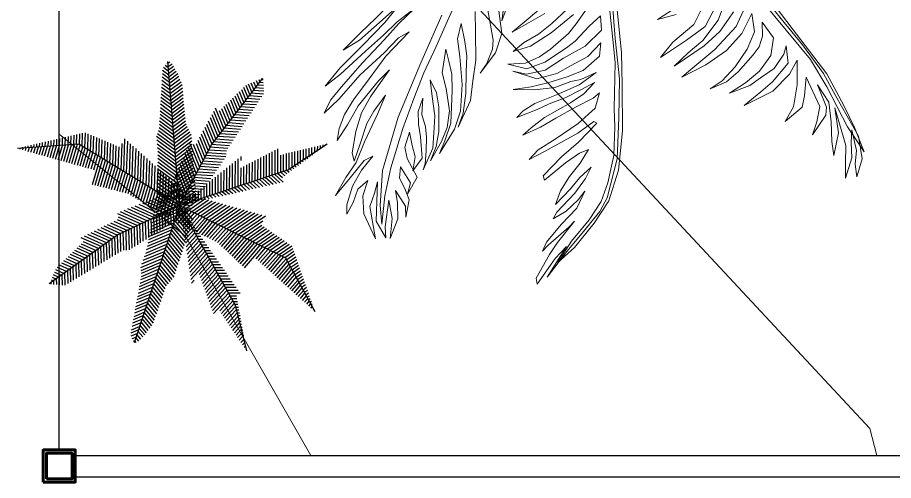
# Model space of a CAD drawing. Header units: millimetres. Extents: x 72 to 2826, y -203 to 794.
# Drawn here: x 1774.58 to 1782.79, y 392.95 to 397.28 of the extents above; entities that cross this region are included whole.
import ezdxf

# ---------------------------------------------------------------- set-up
doc = ezdxf.new("R2010")
doc.units = ezdxf.units.MM
for name, color, linetype, lineweight in [('01_Fina', 250, 'Continuous', 15), ('2D VEGETACION', 74, 'Continuous', 5), ('Barandal', 138, 'Continuous', 30), ('Estructura', 1, 'Continuous', 60)]:
    doc.layers.add(name, color=color, linetype=linetype, lineweight=lineweight)
doc.layers.add('BOSQUENUEVO', color=64, linetype='Continuous')

# ---------------------------------------------------------------- blocks, each defined once
blk = doc.blocks.new('A-19')
at = {"layer": '2D VEGETACION'}
for points in [[(0.0257, 0.022), (0.0889, 0.0841), (0.1807, 0.1586), (0.2771, 0.2277), (0.4069, 0.3105), (0.5049, 0.3513), (0.6099, 0.3954), (0.6794, 0.4121), (0.7275, 0.4219), (0.7794, 0.4281), (0.7229, 0.4089), (0.6345, 0.3888), (0.5741, 0.371), (0.4729, 0.3233), (0.4026, 0.2923), (0.3058, 0.2284), (0.2364, 0.1795), (0.1359, 0.1031), (0.0776, 0.0465), (0.0202, -0.0096), (0.0257, 0.022), (0.0257, 0.022)], [(0.4076, 0.1312), (0.4194, 0.0948), (0.4194, 0.1335)], [(0.4163, 0.1902), (0.4475, 0.1629), (0.4707, 0.1136), (0.4943, 0.0818), (0.474, 0.141), (0.4571, 0.1836), (0.423, 0.2148)], [(0.408, 0.2421), (0.4512, 0.212), (0.4829, 0.1721), (0.4991, 0.1378), (0.5183, 0.1039), (0.4938, 0.1719), (0.4738, 0.2097), (0.4543, 0.2328), (0.4429, 0.2457)], [(0.4399, 0.2701), (0.4728, 0.2437), (0.5064, 0.1907), (0.533, 0.1344), (0.5429, 0.1133), (0.5311, 0.1658), (0.5143, 0.2127), (0.4887, 0.2512), (0.4554, 0.2806), (0.4918, 0.2763), (0.5218, 0.2539), (0.5498, 0.2219), (0.5704, 0.1897), (0.5802, 0.162), (0.5744, 0.197), (0.5612, 0.2251), (0.5359, 0.2627), (0.5232, 0.2782), (0.5048, 0.2899), (0.4771, 0.2962), (0.5135, 0.3102), (0.5458, 0.2964), (0.5708, 0.2662), (0.5862, 0.2337), (0.5979, 0.1973), (0.5937, 0.2405), (0.5843, 0.2651), (0.5728, 0.2962), (0.5499, 0.322), (0.5349, 0.331), (0.5696, 0.3259), (0.5978, 0.2865), (0.6111, 0.2584), (0.6293, 0.2196), (0.616, 0.2822), (0.5913, 0.3232), (0.5682, 0.3446), (0.6158, 0.3326), (0.6567, 0.3143), (0.6806, 0.2911), (0.6619, 0.3307), (0.6408, 0.3412), (0.6059, 0.3538), (0.6692, 0.3654), (0.6972, 0.3517), (0.7203, 0.3368), (0.6894, 0.3727), (0.6739, 0.3783), (0.6263, 0.372), (0.6653, 0.385), (0.7044, 0.3798), (0.7429, 0.3711), (0.7711, 0.3682), (0.7294, 0.3883), (0.6795, 0.3938), (0.7578, 0.3964), (0.7915, 0.3865), (0.8209, 0.3788), (0.7845, 0.4014), (0.7546, 0.4078), (0.7304, 0.4157), (0.773, 0.4143), (0.7989, 0.405), (0.8241, 0.4018), (0.7915, 0.4209), (0.7463, 0.4254), (0.6574, 0.4017), (0.6076, 0.389), (0.5413, 0.3631), (0.4806, 0.3344), (0.419, 0.3076)], [(0.3811, 0.022), (0.4649, 0.0086), (0.5278, -0.0063), (0.6172, -0.0289), (0.6912, -0.0563), (0.7454, -0.0904), (0.7812, -0.1299), (0.8181, -0.1804), (0.8391, -0.22), (0.8047, -0.1829), (0.7723, -0.1377), (0.7432, -0.1054), (0.7103, -0.0835), (0.6604, -0.0582), (0.6056, -0.0417), (0.5695, -0.0332), (0.4813, -0.0087), (0.4357, -0.0015), (0.3728, 0.0078)], [(0.3299, -0.1079), (0.3533, -0.1551), (0.3706, -0.1924), (0.3511, -0.12)], [(0.3535, -0.0739), (0.3743, -0.1113), (0.388, -0.1428), (0.3971, -0.1761), (0.4084, -0.2), (0.407, -0.1643), (0.3919, -0.1176), (0.3676, -0.0652)], [(0.3569, -0.0295), (0.3867, -0.0648), (0.402, -0.084), (0.4229, -0.1271), (0.4325, -0.152), (0.4374, -0.1821), (0.4305, -0.2172), (0.4493, -0.1828), (0.4449, -0.1443), (0.4283, -0.0951), (0.4196, -0.0754), (0.3981, -0.0406), (0.3834, -0.0131), (0.4118, -0.0184), (0.4342, -0.0584), (0.4468, -0.1066), (0.461, -0.1481), (0.4591, -0.1858), (0.4461, -0.211), (0.4733, -0.168), (0.4731, -0.1269), (0.465, -0.0953), (0.4561, -0.0586), (0.4361, -0.0263), (0.4614, -0.0358), (0.4806, -0.0743), (0.4845, -0.1085), (0.4869, -0.1493), (0.486, -0.183), (0.4822, -0.2196), (0.4934, -0.1784), (0.4994, -0.1381), (0.4955, -0.104), (0.4967, -0.0838), (0.4911, -0.0506), (0.506, -0.0895), (0.5143, -0.1381), (0.5202, -0.1847), (0.5282, -0.2107), (0.5379, -0.2264), (0.5327, -0.1828), (0.5282, -0.157), (0.5242, -0.1228), (0.5168, -0.0885), (0.5098, -0.0586), (0.5261, -0.0851), (0.5367, -0.1151), (0.5519, -0.1732), (0.5651, -0.2039), (0.5752, -0.2239), (0.5687, -0.1856), (0.5591, -0.1516), (0.5472, -0.1063), (0.5391, -0.0691), (0.5321, -0.054), (0.5593, -0.0703), (0.5808, -0.1108), (0.5995, -0.1632), (0.6116, -0.2015), (0.6254, -0.2238), (0.6175, -0.1887), (0.6068, -0.1473), (0.5992, -0.1165), (0.5846, -0.0798), (0.5894, -0.0746), (0.6169, -0.1193), (0.6363, -0.1599), (0.6639, -0.2046), (0.6731, -0.2047), (0.6503, -0.1548), (0.6387, -0.123), (0.6361, -0.1041), (0.6582, -0.127), (0.6786, -0.1544), (0.7018, -0.179), (0.7255, -0.1952), (0.703, -0.1588), (0.686, -0.135), (0.6714, -0.1075), (0.6907, -0.1241), (0.7138, -0.1521), (0.7414, -0.1968), (0.7523, -0.2072), (0.7436, -0.1783), (0.7279, -0.1491), (0.715, -0.1319), (0.7433, -0.1556), (0.7674, -0.1945), (0.7938, -0.2319), (0.8093, -0.244), (0.8007, -0.23), (0.7762, -0.1811), (0.7675, -0.167), (0.8003, -0.2108), (0.8192, -0.2322), (0.8584, -0.2698), (0.8707, -0.2713), (0.8298, -0.2234), (0.8124, -0.1953), (0.8621, -0.248), (0.8226, -0.197), (0.7976, -0.1621), (0.7618, -0.1133), (0.7386, -0.0923), (0.6687, -0.0531), (0.5901, -0.0296), (0.5153, -0.0083), (0.4348, 0.0037), (0.35, 0.0188)], [(0.3021, -0.3203), (0.3839, -0.3847), (0.4779, -0.4558), (0.5726, -0.5131), (0.6394, -0.5354), (0.6761, -0.5412), (0.6229, -0.521), (0.5719, -0.4956), (0.502, -0.4526), (0.4492, -0.4165), (0.4049, -0.3838), (0.3599, -0.3468), (0.311, -0.3078), (0.2671, -0.2724)], [(0.2478, -0.4044), (0.2749, -0.4497), (0.2961, -0.4872), (0.3203, -0.5286), (0.3093, -0.492), (0.2854, -0.4444), (0.2555, -0.3868)], [(0.2579, -0.3935), (0.2877, -0.4343), (0.3204, -0.4875), (0.3457, -0.5305), (0.3528, -0.5434), (0.3808, -0.5819), (0.3656, -0.5461), (0.3339, -0.4861), (0.3121, -0.443), (0.2929, -0.4101), (0.2755, -0.3698), (0.2968, -0.4072), (0.3205, -0.443), (0.3544, -0.4977), (0.3912, -0.5515), (0.4107, -0.5782), (0.4328, -0.597), (0.4132, -0.5619), (0.3764, -0.5081), (0.3464, -0.4505), (0.3247, -0.4158), (0.3181, -0.3918), (0.3537, -0.4489), (0.3892, -0.4927), (0.4218, -0.534), (0.4457, -0.5587), (0.4702, -0.5757), (0.4923, -0.5861), (0.4668, -0.5578), (0.4353, -0.5278), (0.3974, -0.4759), (0.3815, -0.449), (0.4232, -0.4981), (0.4511, -0.5247), (0.4841, -0.5452), (0.5237, -0.5632), (0.5404, -0.5631), (0.5082, -0.542), (0.4741, -0.5199), (0.4535, -0.5), (0.429, -0.4697), (0.4614, -0.4943), (0.5081, -0.5336), (0.5444, -0.5602), (0.5679, -0.5876), (0.5975, -0.6166), (0.5705, -0.5796), (0.5442, -0.5435), (0.5402, -0.5247), (0.5614, -0.5538), (0.5881, -0.5789), (0.6211, -0.5994), (0.6391, -0.6043), (0.6197, -0.5859), (0.5964, -0.5704), (0.5848, -0.5463), (0.612, -0.5638), (0.6471, -0.5707), (0.7015, -0.5612), (0.6362, -0.5558), (0.6129, -0.5403), (0.5924, -0.5287), (0.6676, -0.551), (0.7047, -0.5408), (0.6832, -0.536), (0.6335, -0.5157), (0.6706, -0.5187), (0.7081, -0.5323), (0.6744, -0.5075), (0.6428, -0.5004), (0.6181, -0.498), (0.6533, -0.4868), (0.6748, -0.4915), (0.6432, -0.4761), (0.619, -0.4793), (0.596, -0.4841), (0.5749, -0.4766), (0.6108, -0.4648), (0.6313, -0.4764), (0.6034, -0.4497), (0.5623, -0.4593), (0.5387, -0.4584), (0.5121, -0.4417), (0.5397, -0.4432), (0.5627, -0.4433), (0.5888, -0.4544), (0.5689, -0.4304), (0.527, -0.4224), (0.5015, -0.4205), (0.4767, -0.4145), (0.4534, -0.399), (0.4845, -0.4088), (0.5104, -0.408), (0.5308, -0.4112), (0.5568, -0.4187), (0.5812, -0.4274), (0.592, -0.434), (0.5548, -0.4045), (0.5165, -0.3915), (0.4932, -0.3844), (0.455, -0.3798), (0.4216, -0.3753), (0.4497, -0.3692), (0.4784, -0.3723), (0.5259, -0.3847), (0.5532, -0.3973), (0.5782, -0.4151), (0.5462, -0.3844), (0.5225, -0.3667), (0.4911, -0.3535), (0.4466, -0.3486), (0.414, -0.3483), (0.3703, -0.3296), (0.3946, -0.33), (0.4216, -0.3307), (0.4532, -0.3378), (0.4844, -0.3475), (0.5156, -0.3573), (0.5472, -0.3776), (0.569, -0.3942), (0.5295, -0.3532), (0.4973, -0.3321), (0.4469, -0.3159), (0.3914, -0.3058), (0.3558, -0.3016), (0.3282, -0.2869), (0.3648, -0.2891), (0.3935, -0.2922), (0.4247, -0.302), (0.4654, -0.3132), (0.5028, -0.3281), (0.5272, -0.3452), (0.4816, -0.3074), (0.4449, -0.2933), (0.4064, -0.2768), (0.3521, -0.2634), (0.3125, -0.2538)], [(0.3117, -0.2279), (0.377, -0.2332), (0.3935, -0.2393), (0.4197, -0.2587), (0.4338, -0.2749), (0.4025, -0.2351), (0.3683, -0.2131), (0.313, -0.2065)], [(0.3259, -0.1995), (0.3435, -0.2071), (0.3021, -0.1783)]]:
    blk.add_lwpolyline(points, dxfattribs=at)
blk = doc.blocks.new('*X73')
at = {"color": 0}
for p, q in [((6.839, 6.806), (7.285, 6.992)), ((6.851, 6.865), (7.185, 7.004)), ((6.863, 6.924), (7.084, 7.017)), ((6.875, 6.983), (6.984, 7.029)), ((6.804, 6.629), (7.242, 6.812)), ((6.816, 6.688), (7.263, 6.874)), ((6.827, 6.747), (7.284, 6.937)), ((6.78, 6.511), (7.2, 6.686)), ((6.792, 6.57), (7.221, 6.749)), ((6.743, 6.333), (7.137, 6.497)), ((6.756, 6.392), (7.158, 6.56)), ((6.768, 6.451), (7.179, 6.623)), ((6.718, 6.214), (7.095, 6.371)), ((6.731, 6.273), (7.116, 6.434)), ((6.657, 6.026), (7.032, 6.182)), ((6.68, 6.09), (7.053, 6.245)), ((6.702, 6.153), (7.074, 6.308)), ((6.614, 5.9), (6.991, 6.057)), ((6.635, 5.963), (7.012, 6.12)), ((6.619, 5.848), (6.97, 5.994)), ((6.625, 5.796), (6.949, 5.931)), ((6.605, 5.625), (6.886, 5.742)), ((6.616, 5.684), (6.907, 5.805)), ((6.627, 5.742), (6.928, 5.868)), ((6.584, 5.508), (6.844, 5.616)), ((6.594, 5.566), (6.865, 5.679)), ((6.551, 5.332), (6.781, 5.428)), ((6.562, 5.39), (6.802, 5.49)), ((6.573, 5.449), (6.823, 5.553)), ((6.529, 5.214), (6.739, 5.302)), ((6.54, 5.273), (6.76, 5.365)), ((6.497, 5.038), (6.676, 5.113)), ((6.508, 5.097), (6.697, 5.176)), ((6.519, 5.156), (6.718, 5.239)), ((6.475, 4.921), (6.634, 4.987)), ((6.486, 4.98), (6.655, 5.05)), ((6.443, 4.745), (6.571, 4.798)), ((6.454, 4.803), (6.592, 4.861)), ((6.464, 4.862), (6.613, 4.924)), ((6.446, 4.692), (6.551, 4.736)), ((6.466, 4.646), (6.53, 4.673)), ((6.485, 4.6), (6.509, 4.61))]:
    blk.add_line(p, q, dxfattribs=at)
blk = doc.blocks.new('*X74')
at = {"color": 0}
for p, q in [((7.518, 6.678), (7.289, 6.952)), ((7.48, 6.566), (7.252, 6.841)), ((7.499, 6.622), (7.27, 6.896)), ((7.536, 6.733), (7.376, 6.926)), ((7.425, 6.399), (7.196, 6.673)), ((7.443, 6.454), (7.215, 6.729)), ((7.462, 6.51), (7.233, 6.785)), ((7.369, 6.231), (7.14, 6.506)), ((7.388, 6.287), (7.159, 6.562)), ((7.406, 6.343), (7.177, 6.617)), ((7.313, 6.064), (7.084, 6.338)), ((7.332, 6.119), (7.103, 6.394)), ((7.35, 6.175), (7.122, 6.45)), ((7.276, 5.952), (7.047, 6.227)), ((7.295, 6.008), (7.066, 6.283)), ((7.22, 5.785), (6.991, 6.059)), ((7.239, 5.84), (7.01, 6.115)), ((7.257, 5.896), (7.029, 6.171)), ((7.137, 5.65), (6.936, 5.892)), ((7.17, 5.689), (6.954, 5.948)), ((7.202, 5.729), (6.973, 6.003)), ((7.048, 5.522), (6.88, 5.724)), ((7.071, 5.573), (6.899, 5.78)), ((7.104, 5.612), (6.917, 5.836)), ((7.01, 5.412), (6.843, 5.613)), ((7.029, 5.467), (6.861, 5.669)), ((6.953, 5.246), (6.787, 5.445)), ((6.972, 5.301), (6.806, 5.501)), ((6.991, 5.357), (6.824, 5.557)), ((6.896, 5.08), (6.731, 5.278)), ((6.915, 5.136), (6.75, 5.334)), ((6.934, 5.191), (6.768, 5.39)), ((6.838, 4.915), (6.675, 5.111)), ((6.857, 4.97), (6.694, 5.166)), ((6.877, 5.025), (6.713, 5.222)), ((6.748, 4.788), (6.62, 4.943)), ((6.779, 4.83), (6.638, 4.999)), ((6.81, 4.871), (6.657, 5.055)), ((6.684, 4.71), (6.582, 4.831)), ((6.718, 4.747), (6.601, 4.887)), ((6.58, 4.601), (6.527, 4.664)), ((6.614, 4.637), (6.545, 4.72)), ((6.649, 4.674), (6.564, 4.776)), ((6.535, 4.576), (6.508, 4.608))]:
    blk.add_line(p, q, dxfattribs=at)
blk = doc.blocks.new('*X77')
at = {"color": 0}
for p, q in [((6.84, 7.112), (7.208, 6.945)), ((6.906, 7.137), (7.267, 6.974)), ((6.972, 7.162), (7.271, 7.027)), ((7.037, 7.187), (7.198, 7.115)), ((7.103, 7.212), (7.124, 7.203)), ((6.447, 6.961), (6.852, 6.777)), ((6.512, 6.986), (6.912, 6.805)), ((6.578, 7.011), (6.971, 6.833)), ((6.644, 7.036), (7.03, 6.861)), ((6.709, 7.061), (7.089, 6.889)), ((6.775, 7.087), (7.149, 6.917)), ((6.204, 6.851), (6.616, 6.665)), ((6.25, 6.885), (6.675, 6.693)), ((6.316, 6.91), (6.734, 6.721)), ((6.381, 6.936), (6.793, 6.749)), ((6.023, 6.658), (6.319, 6.524)), ((6.081, 6.687), (6.379, 6.552)), ((6.139, 6.716), (6.438, 6.581)), ((6.197, 6.744), (6.497, 6.609)), ((6.215, 6.791), (6.556, 6.637)), ((5.734, 6.515), (6.062, 6.367)), ((5.792, 6.544), (6.109, 6.4)), ((5.85, 6.572), (6.156, 6.434)), ((5.908, 6.601), (6.203, 6.467)), ((5.966, 6.63), (6.26, 6.496)), ((5.56, 6.429), (5.921, 6.266)), ((5.601, 6.356), (5.874, 6.232)), ((5.618, 6.458), (5.968, 6.299)), ((5.676, 6.486), (6.015, 6.333)), ((5.447, 6.206), (5.686, 6.098)), ((5.486, 6.243), (5.733, 6.131)), ((5.524, 6.281), (5.78, 6.165)), ((5.563, 6.318), (5.827, 6.199)), ((5.293, 6.056), (5.497, 5.963)), ((5.332, 6.093), (5.544, 5.997)), ((5.37, 6.131), (5.591, 6.031)), ((5.409, 6.168), (5.638, 6.064)), ((5.139, 5.906), (5.309, 5.829)), ((5.178, 5.944), (5.356, 5.863)), ((5.216, 5.981), (5.403, 5.896)), ((5.255, 6.019), (5.45, 5.93)), ((5.052, 5.726), (5.121, 5.695)), ((5.072, 5.772), (5.168, 5.728)), ((5.092, 5.818), (5.215, 5.762)), ((5.112, 5.864), (5.262, 5.795)), ((5.013, 5.634), (5.027, 5.627)), ((5.032, 5.68), (5.074, 5.661))]:
    blk.add_line(p, q, dxfattribs=at)
blk = doc.blocks.new('*X78')
at = {"color": 0}
for p, q in [((7.249, 6.738), (7.243, 6.962)), ((7.298, 6.769), (7.292, 6.985)), ((6.906, 6.519), (6.897, 6.798)), ((6.955, 6.55), (6.947, 6.822)), ((7.004, 6.582), (6.996, 6.845)), ((7.053, 6.613), (7.045, 6.868)), ((7.102, 6.644), (7.095, 6.892)), ((7.151, 6.675), (7.144, 6.915)), ((7.2, 6.707), (7.193, 6.939)), ((7.348, 6.8), (7.343, 6.941)), ((7.397, 6.832), (7.395, 6.88)), ((6.611, 6.332), (6.601, 6.658)), ((6.66, 6.363), (6.651, 6.681)), ((6.71, 6.394), (6.7, 6.705)), ((6.759, 6.425), (6.749, 6.728)), ((6.808, 6.457), (6.799, 6.752)), ((6.857, 6.488), (6.848, 6.775)), ((6.266, 6.179), (6.256, 6.494)), ((6.315, 6.202), (6.306, 6.518)), ((6.365, 6.206), (6.355, 6.541)), ((6.415, 6.21), (6.404, 6.565)), ((6.464, 6.238), (6.454, 6.588)), ((6.513, 6.269), (6.503, 6.611)), ((6.562, 6.3), (6.552, 6.635)), ((6.069, 6.061), (6.06, 6.366)), ((6.118, 6.09), (6.109, 6.401)), ((6.168, 6.12), (6.158, 6.436)), ((6.217, 6.15), (6.207, 6.471)), ((5.824, 5.913), (5.815, 6.191)), ((5.873, 5.942), (5.864, 6.226)), ((5.922, 5.972), (5.913, 6.261)), ((5.971, 6.002), (5.962, 6.296)), ((6.02, 6.031), (6.011, 6.331)), ((5.627, 5.795), (5.619, 6.051)), ((5.676, 5.824), (5.668, 6.086)), ((5.725, 5.854), (5.717, 6.121)), ((5.775, 5.883), (5.766, 6.156)), ((5.382, 5.647), (5.375, 5.876)), ((5.431, 5.676), (5.424, 5.911)), ((5.48, 5.706), (5.473, 5.946)), ((5.529, 5.735), (5.522, 5.981)), ((5.578, 5.765), (5.57, 6.016)), ((5.183, 5.591), (5.179, 5.736)), ((5.233, 5.586), (5.228, 5.771)), ((5.283, 5.587), (5.277, 5.806)), ((5.332, 5.617), (5.326, 5.841)), ((5.033, 5.606), (5.032, 5.631)), ((5.083, 5.601), (5.081, 5.666)), ((5.133, 5.596), (5.13, 5.701))]:
    blk.add_line(p, q, dxfattribs=at)
blk = doc.blocks.new('*X80')
at = {"color": 0}
for p, q in [((7.304, 7.045), (7.495, 7.177)), ((7.306, 7.108), (7.432, 7.195)), ((7.307, 6.987), (7.558, 7.16)), ((7.309, 7.17), (7.369, 7.212)), ((7.359, 6.962), (7.62, 7.142)), ((7.41, 6.936), (7.683, 7.125)), ((7.461, 6.911), (7.746, 7.107)), ((7.513, 6.886), (7.808, 7.09)), ((7.564, 6.861), (7.871, 7.073)), ((7.615, 6.835), (7.934, 7.055)), ((7.667, 6.81), (7.997, 7.038)), ((7.718, 6.785), (8.059, 7.02)), ((7.769, 6.759), (8.122, 7.003)), ((7.821, 6.734), (8.185, 6.985)), ((7.872, 6.709), (8.247, 6.968)), ((7.924, 6.683), (8.31, 6.95)), ((7.975, 6.658), (8.373, 6.933)), ((8.026, 6.633), (8.436, 6.915)), ((8.078, 6.608), (8.498, 6.898)), ((8.129, 6.582), (8.561, 6.88)), ((8.18, 6.557), (8.624, 6.863)), ((8.232, 6.532), (8.686, 6.845)), ((8.283, 6.506), (8.749, 6.828)), ((8.334, 6.481), (8.812, 6.81)), ((8.386, 6.456), (8.769, 6.72)), ((8.437, 6.43), (8.747, 6.644)), ((8.489, 6.405), (8.791, 6.614)), ((8.54, 6.38), (8.835, 6.584)), ((8.591, 6.354), (8.879, 6.553)), ((8.643, 6.329), (8.924, 6.523)), ((8.694, 6.304), (8.968, 6.493)), ((8.745, 6.279), (9.012, 6.462)), ((8.797, 6.253), (9.056, 6.432)), ((8.848, 6.228), (9.1, 6.402)), ((8.899, 6.203), (9.144, 6.371)), ((8.951, 6.177), (9.188, 6.341)), ((9.002, 6.152), (9.232, 6.311)), ((9.054, 6.127), (9.276, 6.28)), ((9.105, 6.101), (9.296, 6.233)), ((9.156, 6.076), (9.313, 6.184)), ((9.188, 6.037), (9.33, 6.136)), ((9.212, 5.993), (9.348, 6.087)), ((9.236, 5.949), (9.365, 6.038)), ((9.26, 5.905), (9.382, 5.989)), ((9.284, 5.86), (9.399, 5.94)), ((9.308, 5.816), (9.416, 5.891)), ((9.332, 5.772), (9.434, 5.842)), ((9.356, 5.728), (9.451, 5.793)), ((9.38, 5.684), (9.468, 5.744)), ((9.404, 5.64), (9.485, 5.696)), ((9.428, 5.596), (9.502, 5.647)), ((9.452, 5.551), (9.519, 5.598)), ((9.476, 5.507), (9.537, 5.549)), ((9.5, 5.463), (9.554, 5.5)), ((9.524, 5.419), (9.571, 5.451)), ((9.549, 5.375), (9.588, 5.402)), ((9.573, 5.331), (9.605, 5.353)), ((9.597, 5.287), (9.623, 5.304)), ((9.621, 5.242), (9.64, 5.256)), ((9.645, 5.198), (9.657, 5.207)), ((9.669, 5.154), (9.674, 5.158))]:
    blk.add_line(p, q, dxfattribs=at)
blk = doc.blocks.new('*X79')
at = {"color": 0}
for p, q in [((7.259, 6.818), (7.377, 6.953)), ((7.285, 6.924), (7.33, 6.976)), ((7.234, 6.712), (7.423, 6.93)), ((7.273, 6.681), (7.47, 6.907)), ((7.32, 6.659), (7.516, 6.884)), ((7.366, 6.636), (7.562, 6.861)), ((7.412, 6.613), (7.609, 6.839)), ((7.459, 6.59), (7.655, 6.816)), ((7.505, 6.567), (7.702, 6.793)), ((7.551, 6.544), (7.748, 6.77)), ((7.598, 6.521), (7.794, 6.747)), ((7.644, 6.498), (7.841, 6.724)), ((7.69, 6.475), (7.887, 6.701)), ((7.737, 6.452), (7.934, 6.679)), ((7.783, 6.43), (7.98, 6.656)), ((7.829, 6.407), (8.026, 6.633)), ((7.876, 6.384), (8.073, 6.61)), ((7.922, 6.361), (8.119, 6.587)), ((7.969, 6.338), (8.165, 6.564)), ((8.005, 6.304), (8.212, 6.541)), ((8.041, 6.269), (8.258, 6.519)), ((8.078, 6.235), (8.305, 6.496)), ((8.114, 6.201), (8.351, 6.473)), ((8.151, 6.167), (8.397, 6.45)), ((8.187, 6.132), (8.444, 6.427)), ((8.224, 6.098), (8.49, 6.404)), ((8.26, 6.064), (8.537, 6.381)), ((8.297, 6.03), (8.583, 6.359)), ((8.333, 5.995), (8.629, 6.336)), ((8.37, 5.961), (8.676, 6.313)), ((8.406, 5.927), (8.722, 6.29)), ((8.443, 5.893), (8.769, 6.267)), ((8.648, 6.052), (8.815, 6.244)), ((8.686, 6.02), (8.861, 6.221)), ((8.723, 5.986), (8.908, 6.199)), ((8.76, 5.953), (8.954, 6.176)), ((8.797, 5.919), (9.001, 6.153)), ((8.835, 5.886), (9.047, 6.13)), ((8.872, 5.853), (9.093, 6.107)), ((8.909, 5.819), (9.14, 6.084)), ((8.946, 5.786), (9.179, 6.053)), ((8.983, 5.752), (9.204, 6.006)), ((9.021, 5.719), (9.23, 5.959)), ((9.058, 5.686), (9.255, 5.913)), ((9.095, 5.652), (9.281, 5.866)), ((9.132, 5.619), (9.306, 5.819)), ((9.169, 5.585), (9.332, 5.772)), ((9.207, 5.552), (9.358, 5.725)), ((9.244, 5.518), (9.383, 5.678)), ((9.281, 5.485), (9.409, 5.632)), ((9.318, 5.452), (9.434, 5.585)), ((9.355, 5.418), (9.46, 5.538)), ((9.393, 5.385), (9.485, 5.491)), ((9.43, 5.351), (9.511, 5.444)), ((9.467, 5.318), (9.536, 5.397)), ((9.504, 5.285), (9.562, 5.351)), ((9.542, 5.251), (9.587, 5.304)), ((9.579, 5.218), (9.613, 5.257)), ((9.616, 5.184), (9.638, 5.21)), ((9.653, 5.151), (9.664, 5.163))]:
    blk.add_line(p, q, dxfattribs=at)
blk = doc.blocks.new('*X76')
at = {"color": 0}
for p, q in [((7.324, 6.95), (7.329, 6.95)), ((7.352, 6.9), (7.364, 6.9)), ((7.379, 6.85), (7.398, 6.85)), ((7.407, 6.8), (7.433, 6.8)), ((7.435, 6.75), (7.467, 6.75)), ((7.463, 6.7), (7.502, 6.7)), ((7.491, 6.65), (7.536, 6.65)), ((7.519, 6.6), (7.571, 6.6)), ((7.546, 6.55), (7.605, 6.55)), ((7.574, 6.5), (7.64, 6.5)), ((7.602, 6.45), (7.675, 6.45)), ((7.63, 6.4), (7.709, 6.4)), ((7.658, 6.35), (7.744, 6.35)), ((7.686, 6.3), (7.778, 6.3)), ((7.714, 6.25), (7.813, 6.25)), ((7.741, 6.2), (7.847, 6.2)), ((7.769, 6.15), (7.882, 6.15)), ((7.797, 6.1), (7.917, 6.1)), ((7.825, 6.05), (7.951, 6.05)), ((7.853, 6), (7.986, 6)), ((7.881, 5.95), (8.02, 5.95)), ((7.909, 5.9), (8.055, 5.9)), ((7.936, 5.85), (8.089, 5.85)), ((7.964, 5.8), (8.124, 5.8)), ((7.992, 5.75), (8.158, 5.75)), ((8.02, 5.7), (8.193, 5.7)), ((8.048, 5.65), (8.228, 5.65)), ((8.076, 5.6), (8.262, 5.6)), ((8.103, 5.55), (8.297, 5.55)), ((8.131, 5.5), (8.331, 5.5)), ((8.159, 5.45), (8.366, 5.45)), ((8.187, 5.4), (8.301, 5.4)), ((8.215, 5.35), (8.31, 5.35)), ((8.243, 5.3), (8.319, 5.3)), ((8.271, 5.25), (8.329, 5.25)), ((8.288, 5.2), (8.338, 5.2)), ((8.3, 5.15), (8.347, 5.15)), ((8.313, 5.1), (8.356, 5.1)), ((8.325, 5.05), (8.366, 5.05)), ((8.338, 5), (8.375, 5)), ((8.35, 4.95), (8.384, 4.95)), ((8.363, 4.9), (8.393, 4.9)), ((8.375, 4.85), (8.402, 4.85)), ((8.388, 4.8), (8.412, 4.8)), ((8.4, 4.75), (8.421, 4.75)), ((8.413, 4.7), (8.43, 4.7)), ((8.425, 4.65), (8.439, 4.65)), ((8.438, 4.6), (8.449, 4.6)), ((8.45, 4.55), (8.458, 4.55)), ((8.463, 4.5), (8.467, 4.5)), ((8.475, 4.45), (8.476, 4.45))]:
    blk.add_line(p, q, dxfattribs=at)
blk = doc.blocks.new('*X75')
at = {"color": 0}
for p, q in [((7.306, 6.959), (7.314, 6.968)), ((7.316, 6.896), (7.34, 6.922)), ((7.326, 6.832), (7.365, 6.876)), ((7.335, 6.769), (7.391, 6.83)), ((7.345, 6.705), (7.416, 6.783)), ((7.355, 6.642), (7.442, 6.737)), ((7.364, 6.578), (7.468, 6.691)), ((7.374, 6.515), (7.493, 6.645)), ((7.384, 6.451), (7.519, 6.599)), ((7.393, 6.388), (7.545, 6.553)), ((7.403, 6.324), (7.57, 6.507)), ((7.413, 6.261), (7.596, 6.461)), ((7.423, 6.197), (7.622, 6.415)), ((7.432, 6.134), (7.647, 6.369)), ((7.442, 6.07), (7.673, 6.323)), ((7.452, 6.006), (7.699, 6.277)), ((7.461, 5.943), (7.724, 6.231)), ((7.471, 5.879), (7.75, 6.185)), ((7.481, 5.816), (7.776, 6.139)), ((7.49, 5.752), (7.801, 6.093)), ((7.5, 5.689), (7.827, 6.047)), ((7.645, 5.773), (7.853, 6.001)), ((7.664, 5.72), (7.878, 5.955)), ((7.684, 5.668), (7.904, 5.908)), ((7.703, 5.615), (7.929, 5.862)), ((7.723, 5.562), (7.955, 5.816)), ((7.742, 5.509), (7.981, 5.77)), ((7.761, 5.456), (8.006, 5.724)), ((7.51, 5.625), (7.557, 5.677)), ((7.781, 5.403), (8.032, 5.678)), ((7.8, 5.35), (8.058, 5.632)), ((7.82, 5.297), (8.083, 5.586)), ((7.839, 5.245), (8.109, 5.54)), ((7.859, 5.192), (8.135, 5.494)), ((7.878, 5.139), (8.16, 5.448)), ((7.897, 5.086), (8.186, 5.402)), ((8.008, 5.132), (8.212, 5.356)), ((8.036, 5.09), (8.237, 5.31)), ((8.065, 5.047), (8.263, 5.264)), ((8.094, 5.004), (8.284, 5.213)), ((8.122, 4.962), (8.299, 5.155)), ((8.151, 4.919), (8.313, 5.097)), ((8.18, 4.876), (8.328, 5.038)), ((8.209, 4.834), (8.343, 4.98)), ((8.237, 4.791), (8.357, 4.922)), ((8.266, 4.748), (8.372, 4.864)), ((8.295, 4.705), (8.386, 4.806)), ((8.323, 4.663), (8.401, 4.747)), ((8.352, 4.62), (8.415, 4.689)), ((8.381, 4.577), (8.43, 4.631)), ((8.41, 4.535), (8.444, 4.573)), ((8.438, 4.492), (8.459, 4.515)), ((8.467, 4.449), (8.473, 4.456))]:
    blk.add_line(p, q, dxfattribs=at)
blk = doc.blocks.new('ARB16')
for points in [[(0.025, -0.003), (-0.153, 2.167)], [(0.025, -0.003), (0.504, 0.913), (1.281, 1.916)], [(0.025, -0.003), (1.656, 0.535), (2.249, 0.926)], [(0.025, -0.003), (-1.497, 0.92), (-2.419, 0.857)], [(0.025, -0.003), (-0.908, -0.446), (-1.941, -1.184)], [(0.025, -0.003), (-0.663, -2.069)], [(0.025, -0.003), (1.623, -0.79), (2.065, -1.602)], [(0.025, -0.003), (0.861, -1.504), (1.033, -2.192)]]:
    blk.add_lwpolyline(points)
at = {"xscale": -0.8550237249794747, "yscale": 0.8550237249794747, "zscale": 0.8550237249794747}
for name, p, rotation in [('*X73', (-4.622, 7.283), 166.2803685724027), ('*X74', (-4.622, 7.283), 166.2803685724027), ('*X77', (6.238, 6.005), 87.7934113527195), ('*X78', (6.238, 6.005), 87.7934113527195), ('*X80', (-1.655, -8.481), 302.5390603787091), ('*X79', (-1.655, -8.481), 302.5390603787091), ('*X75', (-0.524, 8.622), 137.3938790022308), ('*X76', (-0.524, 8.622), 137.3938790022308)]:
    blk.add_blockref(name, p, dxfattribs=dict(at, rotation=rotation))
at = {"xscale": 0.8550237249794747, "yscale": 0.8550237249794747, "zscale": 0.8550237249794747}
for name in ['*X77', '*X80', '*X73', '*X78', '*X74', '*X79', '*X75', '*X76']:
    blk.add_blockref(name, (-6.217, -5.98), dxfattribs=at)

msp = doc.modelspace()

# ---------------------------------------------------------------- linework, layer by layer
msp.add_line((1774.9739, 393.2301), (1774.9739, 411.7407))
msp.add_open_spline([(1779.119, 423.1055), (1783.9059, 421.7059), (1793.9147, 420.3217), (1815.4449, 413.59), (1838.9203, 406.0205), (1873.3176, 376.5783), (1906.7356, 375.7514), (1933.3588, 375.408)], degree=3, knots=[23.079335, 23.079335, 23.079335, 23.079335, 38.150216, 52.911461, 90.984172, 110.741118, 186.239373, 186.239373, 186.239373, 186.239373])
at = {"layer": '01_Fina', "color": 252, "linetype": 'Continuous', "lineweight": 9, "true_color": 0x939598}
for points in [[(1774.9739, 400.9411), (1777.5063, 398.8598), (1782.5663, 393.4298), (1782.632, 393.1801)], [(1774.9739, 396.1856), (1776.1563, 395.2298), (1777.3306, 393.1801)]]:
    msp.add_lwpolyline(points, dxfattribs=at)
at = {"layer": 'Barandal'}
for p, q in [((1775.1239, 393.1801), (1789.8239, 393.1801)), ((1775.1239, 392.9801), (1789.8239, 392.9801))]:
    msp.add_line(p, q, dxfattribs=at)
at = {"layer": 'Estructura'}
for points in [[(1774.8239, 392.9301), (1775.1239, 392.9301), (1775.1239, 393.2301), (1774.8239, 393.2301)], [(1774.8539, 392.9601), (1775.0939, 392.9601), (1775.0939, 393.2001), (1774.8539, 393.2001)]]:
    msp.add_lwpolyline(points, close=True, dxfattribs=at)

# ---------------------------------------------------------------- block references
at = {"layer": '2D VEGETACION', "xscale": 4.683593029606762, "yscale": 4.683593029606762, "zscale": 4.683593029606762, "rotation": 284.5812153900507}
msp.add_blockref('A-19', (1779.652, 399.0466), dxfattribs=at)
at = {"layer": 'BOSQUENUEVO', "xscale": 0.6211720672489845, "yscale": 0.6211720672489845, "zscale": 0.6211720672489845}
msp.add_blockref('ARB16', (1776.0862, 395.5194), dxfattribs=at)

doc.saveas('drawing.dxf')
